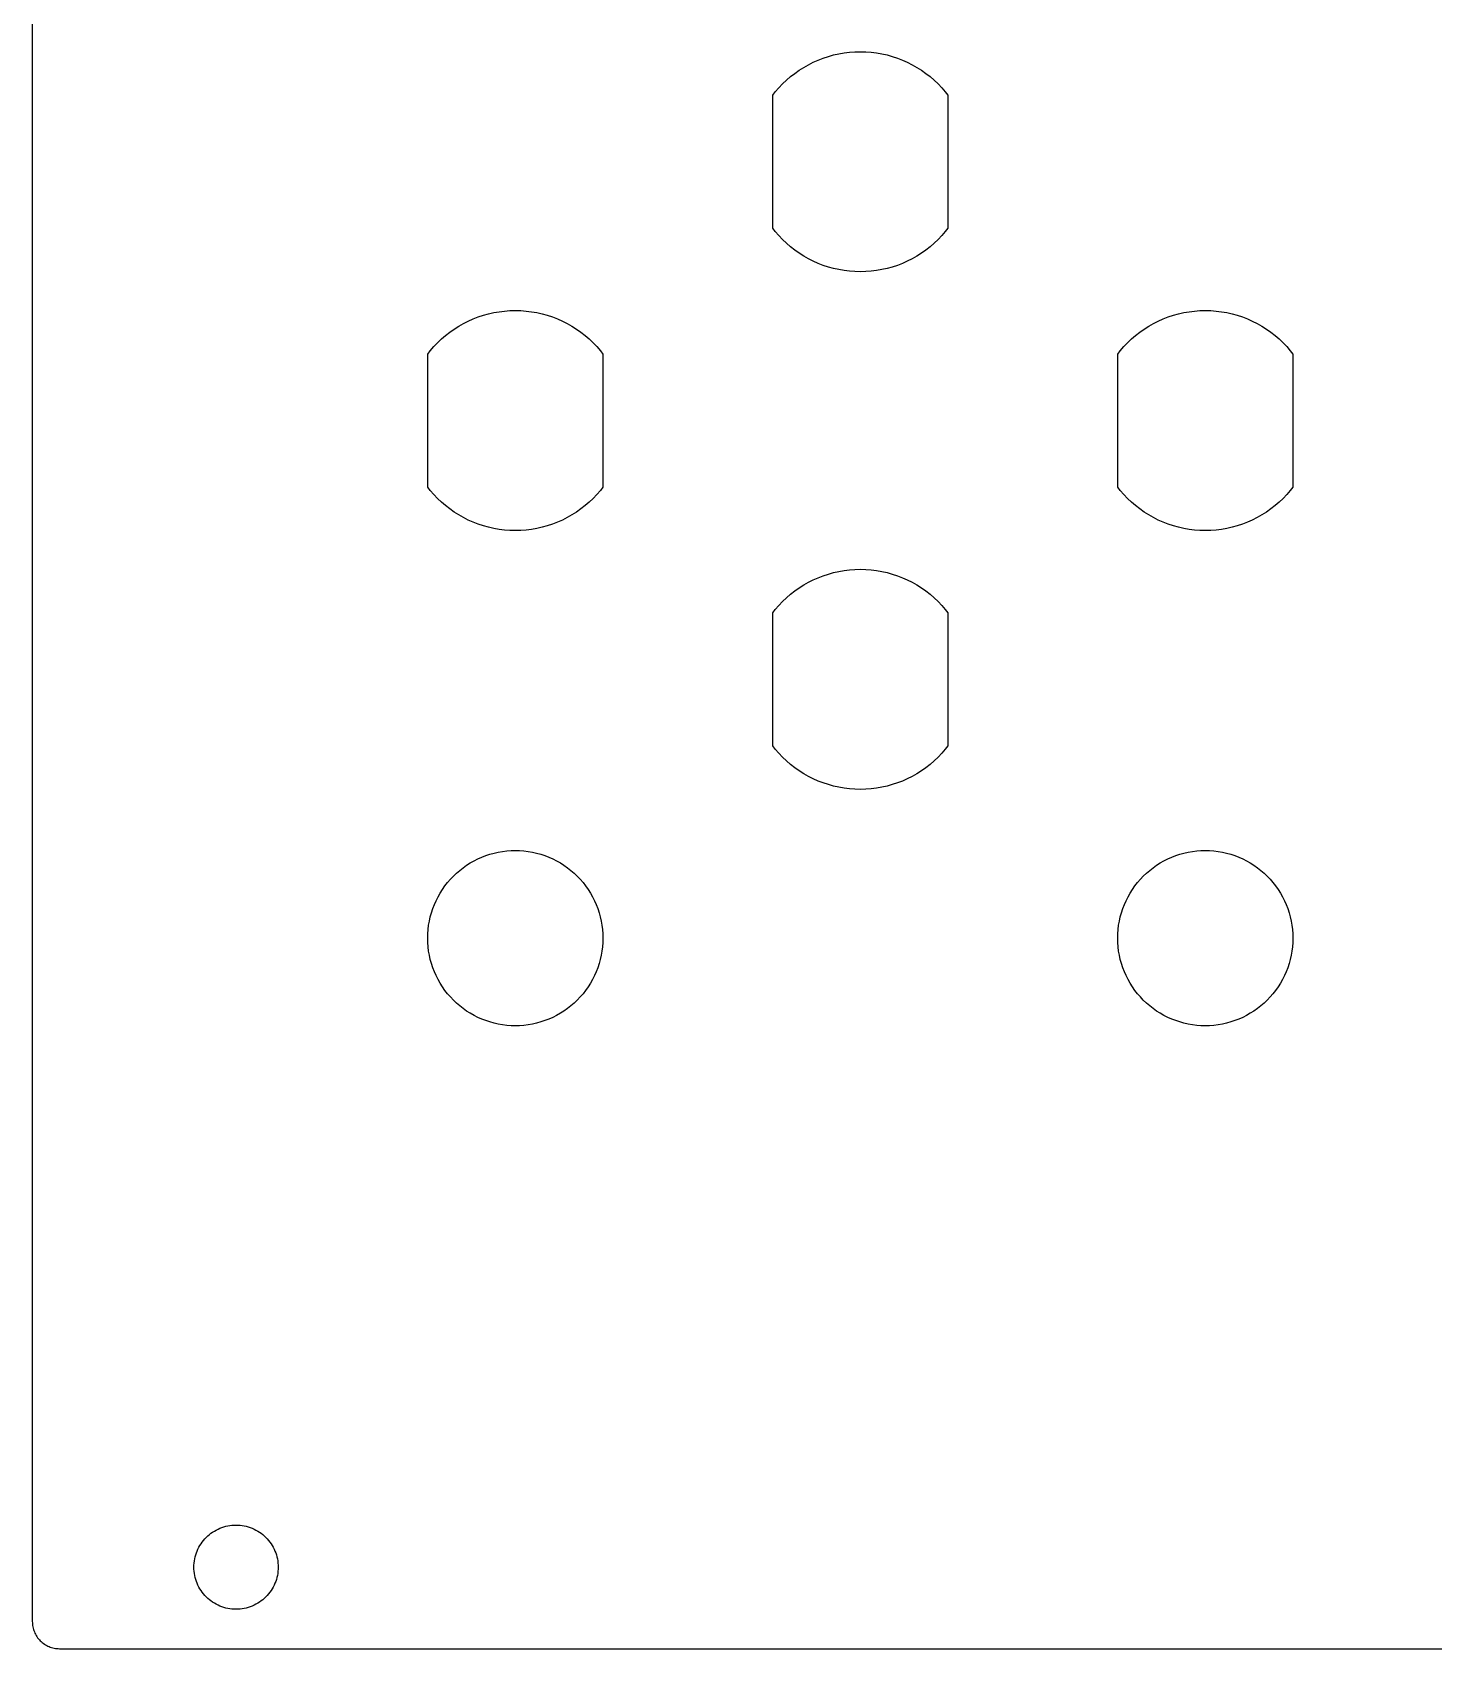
# Model space of a CAD drawing. Header units: metres. Extents: x 0 to 213, y 0 to 128.
# Drawn here: x 0 to 51.6, y 0 to 59.5 of the extents above; entities that cross this region are included whole.
import ezdxf

# ---------------------------------------------------------------- set-up
doc = ezdxf.new("R2010")
doc.units = ezdxf.units.M

msp = doc.modelspace()

# ---------------------------------------------------------------- linework, layer by layer
for p, q in [((0, 127.5), (0, 1)), ((28.5708, 58.2968), (28.7484, 58.3861)), ((28.7484, 58.3861), (28.9301, 58.4667)), ((28.9301, 58.4667), (29.1156, 58.5382)), ((29.1156, 58.5382), (29.3044, 58.6006)), ((29.3044, 58.6006), (29.4959, 58.6536)), ((29.4959, 58.6536), (29.6899, 58.6971)), ((29.6899, 58.6971), (29.8857, 58.7311)), ((29.8857, 58.7311), (30.083, 58.7555)), ((30.083, 58.7555), (30.2813, 58.7701)), ((30.2813, 58.7701), (30.48, 58.775)), ((30.48, 58.775), (30.6787, 58.7701)), ((30.6787, 58.7701), (30.877, 58.7555)), ((30.877, 58.7555), (31.0742, 58.7311)), ((31.0742, 58.7311), (31.2701, 58.6971)), ((31.2701, 58.6971), (31.4641, 58.6536)), ((31.4641, 58.6536), (31.6556, 58.6006)), ((31.6556, 58.6006), (31.8444, 58.5382)), ((31.8444, 58.5382), (32.0299, 58.4667)), ((32.0299, 58.4667), (32.2116, 58.3861)), ((32.2116, 58.3861), (32.3891, 58.2968)), ((27.6162, 57.5887), (27.7602, 57.7258)), ((27.7602, 57.7258), (27.9107, 57.8557)), ((27.9107, 57.8557), (28.0674, 57.978)), ((28.0674, 57.978), (28.2299, 58.0924)), ((28.2299, 58.0924), (28.3979, 58.1988)), ((28.3979, 58.1988), (28.5708, 58.2968)), ((32.3891, 58.2968), (32.5621, 58.1988)), ((32.5621, 58.1988), (32.73, 58.0924)), ((32.73, 58.0924), (32.8926, 57.978)), ((32.8926, 57.978), (33.0493, 57.8557)), ((33.0493, 57.8557), (33.1998, 57.7258)), ((33.1998, 57.7258), (33.3438, 57.5887)), ((27.255, 57.1734), (27.3493, 57.2943)), ((27.255, 52.2765), (27.255, 57.1734)), ((27.3493, 57.2943), (27.4792, 57.4448)), ((27.4792, 57.4448), (27.6162, 57.5887)), ((33.3438, 57.5887), (33.4808, 57.4448)), ((33.4808, 57.4448), (33.6107, 57.2943)), ((33.6107, 57.2943), (33.705, 57.1734)), ((33.705, 57.1734), (33.705, 52.2765)), ((27.3493, 52.1557), (27.255, 52.2765)), ((27.4792, 52.0052), (27.3493, 52.1557)), ((27.6162, 51.8612), (27.4792, 52.0052)), ((27.7602, 51.7241), (27.6162, 51.8612)), ((33.3438, 51.8612), (33.1998, 51.7241)), ((33.4808, 52.0052), (33.3438, 51.8612)), ((33.6107, 52.1557), (33.4808, 52.0052)), ((33.705, 52.2765), (33.6107, 52.1557)), ((27.9107, 51.5943), (27.7602, 51.7241)), ((28.0674, 51.472), (27.9107, 51.5943)), ((28.2299, 51.3575), (28.0674, 51.472)), ((28.3979, 51.2512), (28.2299, 51.3575)), ((28.5708, 51.1532), (28.3979, 51.2512)), ((32.5621, 51.2512), (32.3891, 51.1532)), ((32.73, 51.3575), (32.5621, 51.2512)), ((32.8926, 51.472), (32.73, 51.3575)), ((33.0493, 51.5943), (32.8926, 51.472)), ((33.1998, 51.7241), (33.0493, 51.5943)), ((28.7484, 51.0638), (28.5708, 51.1532)), ((28.9301, 50.9833), (28.7484, 51.0638)), ((29.1156, 50.9117), (28.9301, 50.9833)), ((29.3044, 50.8494), (29.1156, 50.9117)), ((29.4959, 50.7964), (29.3044, 50.8494)), ((29.6899, 50.7528), (29.4959, 50.7964)), ((29.8857, 50.7188), (29.6899, 50.7528)), ((30.083, 50.6945), (29.8857, 50.7188)), ((30.2813, 50.6799), (30.083, 50.6945)), ((30.48, 50.675), (30.2813, 50.6799)), ((30.6787, 50.6799), (30.48, 50.675)), ((30.877, 50.6945), (30.6787, 50.6799)), ((31.0742, 50.7188), (30.877, 50.6945)), ((31.2701, 50.7528), (31.0742, 50.7188)), ((31.4641, 50.7964), (31.2701, 50.7528)), ((31.6556, 50.8494), (31.4641, 50.7964)), ((31.8444, 50.9117), (31.6556, 50.8494)), ((32.0299, 50.9833), (31.8444, 50.9117)), ((32.2116, 51.0638), (32.0299, 50.9833)), ((32.3891, 51.1532), (32.2116, 51.0638)), ((15.8708, 48.7718), (16.0484, 48.8611)), ((16.0484, 48.8611), (16.2301, 48.9417)), ((16.2301, 48.9417), (16.4156, 49.0132)), ((16.4156, 49.0132), (16.6044, 49.0756)), ((16.6044, 49.0756), (16.7959, 49.1286)), ((16.7959, 49.1286), (16.9899, 49.1722)), ((16.9899, 49.1722), (17.1857, 49.2062)), ((17.1857, 49.2062), (17.383, 49.2305)), ((17.383, 49.2305), (17.5813, 49.2451)), ((17.5813, 49.2451), (17.78, 49.25)), ((17.78, 49.25), (17.9787, 49.2451)), ((17.9787, 49.2451), (18.177, 49.2305)), ((18.177, 49.2305), (18.3743, 49.2062)), ((18.3743, 49.2062), (18.5701, 49.1722)), ((18.5701, 49.1722), (18.7641, 49.1286)), ((18.7641, 49.1286), (18.9556, 49.0756)), ((18.9556, 49.0756), (19.1444, 49.0132)), ((19.1444, 49.0132), (19.3299, 48.9417)), ((19.3299, 48.9417), (19.5116, 48.8611)), ((19.5116, 48.8611), (19.6891, 48.7718)), ((41.2708, 48.7718), (41.4484, 48.8611)), ((41.4484, 48.8611), (41.6301, 48.9417)), ((41.6301, 48.9417), (41.8156, 49.0132)), ((41.8156, 49.0132), (42.0043, 49.0756)), ((42.0043, 49.0756), (42.1959, 49.1286)), ((42.1959, 49.1286), (42.3899, 49.1722)), ((42.3899, 49.1722), (42.5857, 49.2062)), ((42.5857, 49.2062), (42.783, 49.2305)), ((42.783, 49.2305), (42.9813, 49.2451)), ((42.9813, 49.2451), (43.18, 49.25)), ((43.18, 49.25), (43.3787, 49.2451)), ((43.3787, 49.2451), (43.577, 49.2305)), ((43.577, 49.2305), (43.7742, 49.2062)), ((43.7742, 49.2062), (43.9701, 49.1722)), ((43.9701, 49.1722), (44.164, 49.1286)), ((44.164, 49.1286), (44.3556, 49.0756)), ((44.3556, 49.0756), (44.5444, 49.0132)), ((44.5444, 49.0132), (44.7299, 48.9417)), ((44.7299, 48.9417), (44.9116, 48.8611)), ((44.9116, 48.8611), (45.0891, 48.7718)), ((14.9162, 48.0638), (15.0602, 48.2008)), ((15.0602, 48.2008), (15.2107, 48.3307)), ((15.2107, 48.3307), (15.3674, 48.453)), ((15.3674, 48.453), (15.53, 48.5674)), ((15.53, 48.5674), (15.6979, 48.6738)), ((15.6979, 48.6738), (15.8708, 48.7718)), ((19.6891, 48.7718), (19.8621, 48.6738)), ((19.8621, 48.6738), (20.03, 48.5674)), ((20.03, 48.5674), (20.1926, 48.453)), ((20.1926, 48.453), (20.3493, 48.3307)), ((20.3493, 48.3307), (20.4998, 48.2008)), ((20.4998, 48.2008), (20.6438, 48.0638)), ((40.3162, 48.0638), (40.4602, 48.2008)), ((40.4602, 48.2008), (40.6107, 48.3307)), ((40.6107, 48.3307), (40.7674, 48.453)), ((40.7674, 48.453), (40.9299, 48.5674)), ((40.9299, 48.5674), (41.0979, 48.6738)), ((41.0979, 48.6738), (41.2708, 48.7718)), ((45.0891, 48.7718), (45.2621, 48.6738)), ((45.2621, 48.6738), (45.43, 48.5674)), ((45.43, 48.5674), (45.5926, 48.453)), ((45.5926, 48.453), (45.7493, 48.3307)), ((45.7493, 48.3307), (45.8998, 48.2008)), ((45.8998, 48.2008), (46.0438, 48.0638)), ((14.555, 47.6484), (14.6493, 47.7693)), ((14.555, 42.7516), (14.555, 47.6484)), ((14.6493, 47.7693), (14.7792, 47.9198)), ((14.7792, 47.9198), (14.9162, 48.0638)), ((20.6438, 48.0638), (20.7808, 47.9198)), ((20.7808, 47.9198), (20.9107, 47.7693)), ((20.9107, 47.7693), (21.005, 47.6484)), ((21.005, 47.6484), (21.005, 42.7516)), ((39.955, 47.6484), (40.0493, 47.7693)), ((39.955, 42.7516), (39.955, 47.6484)), ((40.0493, 47.7693), (40.1792, 47.9198)), ((40.1792, 47.9198), (40.3162, 48.0638)), ((46.0438, 48.0638), (46.1808, 47.9198)), ((46.1808, 47.9198), (46.3107, 47.7693)), ((46.3107, 47.7693), (46.405, 47.6484)), ((46.405, 47.6484), (46.405, 42.7516)), ((14.6493, 42.6307), (14.555, 42.7516)), ((14.7792, 42.4802), (14.6493, 42.6307)), ((14.9162, 42.3362), (14.7792, 42.4802)), ((15.0602, 42.1992), (14.9162, 42.3362)), ((20.6438, 42.3362), (20.4998, 42.1992)), ((20.7808, 42.4802), (20.6438, 42.3362)), ((20.9107, 42.6307), (20.7808, 42.4802)), ((21.005, 42.7516), (20.9107, 42.6307)), ((40.0493, 42.6307), (39.955, 42.7516)), ((40.1792, 42.4802), (40.0493, 42.6307)), ((40.3162, 42.3362), (40.1792, 42.4802)), ((40.4602, 42.1992), (40.3162, 42.3362)), ((46.0438, 42.3362), (45.8998, 42.1992)), ((46.1808, 42.4802), (46.0438, 42.3362)), ((46.3107, 42.6307), (46.1808, 42.4802)), ((46.405, 42.7516), (46.3107, 42.6307)), ((15.2107, 42.0693), (15.0602, 42.1992)), ((15.3674, 41.947), (15.2107, 42.0693)), ((15.53, 41.8326), (15.3674, 41.947)), ((15.6979, 41.7262), (15.53, 41.8326)), ((15.8708, 41.6282), (15.6979, 41.7262)), ((19.8621, 41.7262), (19.6891, 41.6282)), ((20.03, 41.8326), (19.8621, 41.7262)), ((20.1926, 41.947), (20.03, 41.8326)), ((20.3493, 42.0693), (20.1926, 41.947)), ((20.4998, 42.1992), (20.3493, 42.0693)), ((40.6107, 42.0693), (40.4602, 42.1992)), ((40.7674, 41.947), (40.6107, 42.0693)), ((40.9299, 41.8326), (40.7674, 41.947)), ((41.0979, 41.7262), (40.9299, 41.8326)), ((41.2708, 41.6282), (41.0979, 41.7262)), ((45.2621, 41.7262), (45.0891, 41.6282)), ((45.43, 41.8326), (45.2621, 41.7262)), ((45.5926, 41.947), (45.43, 41.8326)), ((45.7493, 42.0693), (45.5926, 41.947)), ((45.8998, 42.1992), (45.7493, 42.0693)), ((16.0484, 41.5388), (15.8708, 41.6282)), ((16.2301, 41.4583), (16.0484, 41.5388)), ((16.4156, 41.3867), (16.2301, 41.4583)), ((16.6044, 41.3244), (16.4156, 41.3867)), ((16.7959, 41.2714), (16.6044, 41.3244)), ((16.9899, 41.2278), (16.7959, 41.2714)), ((17.1857, 41.1938), (16.9899, 41.2278)), ((17.383, 41.1695), (17.1857, 41.1938)), ((17.5813, 41.1549), (17.383, 41.1695)), ((17.78, 41.15), (17.5813, 41.1549)), ((17.9787, 41.1549), (17.78, 41.15)), ((18.177, 41.1695), (17.9787, 41.1549)), ((18.3743, 41.1938), (18.177, 41.1695)), ((18.5701, 41.2278), (18.3743, 41.1938)), ((18.7641, 41.2714), (18.5701, 41.2278)), ((18.9556, 41.3244), (18.7641, 41.2714)), ((19.1444, 41.3867), (18.9556, 41.3244)), ((19.3299, 41.4583), (19.1444, 41.3867)), ((19.5116, 41.5388), (19.3299, 41.4583)), ((19.6891, 41.6282), (19.5116, 41.5388)), ((41.4484, 41.5388), (41.2708, 41.6282)), ((41.6301, 41.4583), (41.4484, 41.5388)), ((41.8156, 41.3867), (41.6301, 41.4583)), ((42.0043, 41.3244), (41.8156, 41.3867)), ((42.1959, 41.2714), (42.0043, 41.3244)), ((42.3899, 41.2278), (42.1959, 41.2714)), ((42.5857, 41.1938), (42.3899, 41.2278)), ((42.783, 41.1695), (42.5857, 41.1938)), ((42.9813, 41.1549), (42.783, 41.1695)), ((43.18, 41.15), (42.9813, 41.1549)), ((43.3787, 41.1549), (43.18, 41.15)), ((43.577, 41.1695), (43.3787, 41.1549)), ((43.7742, 41.1938), (43.577, 41.1695)), ((43.9701, 41.2278), (43.7742, 41.1938)), ((44.164, 41.2714), (43.9701, 41.2278)), ((44.3556, 41.3244), (44.164, 41.2714)), ((44.5444, 41.3867), (44.3556, 41.3244)), ((44.7299, 41.4583), (44.5444, 41.3867)), ((44.9116, 41.5388), (44.7299, 41.4583)), ((45.0891, 41.6282), (44.9116, 41.5388)), ((28.5708, 39.2468), (28.7484, 39.3361)), ((28.7484, 39.3361), (28.9301, 39.4167)), ((28.9301, 39.4167), (29.1156, 39.4882)), ((29.1156, 39.4882), (29.3044, 39.5506)), ((29.3044, 39.5506), (29.4959, 39.6036)), ((29.4959, 39.6036), (29.6899, 39.6472)), ((29.6899, 39.6472), (29.8857, 39.6812)), ((29.8857, 39.6812), (30.083, 39.7055)), ((30.083, 39.7055), (30.2813, 39.7201)), ((30.2813, 39.7201), (30.48, 39.725)), ((30.48, 39.725), (30.6787, 39.7201)), ((30.6787, 39.7201), (30.877, 39.7055)), ((30.877, 39.7055), (31.0742, 39.6812)), ((31.0742, 39.6812), (31.2701, 39.6472)), ((31.2701, 39.6472), (31.4641, 39.6036)), ((31.4641, 39.6036), (31.6556, 39.5506)), ((31.6556, 39.5506), (31.8444, 39.4882)), ((31.8444, 39.4882), (32.0299, 39.4167)), ((32.0299, 39.4167), (32.2116, 39.3361)), ((32.2116, 39.3361), (32.3891, 39.2468)), ((27.6162, 38.5388), (27.7602, 38.6758)), ((27.7602, 38.6758), (27.9107, 38.8057)), ((27.9107, 38.8057), (28.0674, 38.928)), ((28.0674, 38.928), (28.2299, 39.0424)), ((28.2299, 39.0424), (28.3979, 39.1488)), ((28.3979, 39.1488), (28.5708, 39.2468)), ((32.3891, 39.2468), (32.5621, 39.1488)), ((32.5621, 39.1488), (32.73, 39.0424)), ((32.73, 39.0424), (32.8926, 38.928)), ((32.8926, 38.928), (33.0493, 38.8057)), ((33.0493, 38.8057), (33.1998, 38.6758)), ((33.1998, 38.6758), (33.3438, 38.5388)), ((27.255, 38.1234), (27.3493, 38.2443)), ((27.255, 33.2265), (27.255, 38.1234)), ((27.3493, 38.2443), (27.4792, 38.3948)), ((27.4792, 38.3948), (27.6162, 38.5388)), ((33.3438, 38.5388), (33.4808, 38.3948)), ((33.4808, 38.3948), (33.6107, 38.2443)), ((33.6107, 38.2443), (33.705, 38.1234)), ((33.705, 38.1234), (33.705, 33.2265)), ((27.3493, 33.1057), (27.255, 33.2265)), ((27.4792, 32.9552), (27.3493, 33.1057)), ((27.6162, 32.8112), (27.4792, 32.9552)), ((27.7602, 32.6741), (27.6162, 32.8112)), ((33.3438, 32.8112), (33.1998, 32.6741)), ((33.4808, 32.9552), (33.3438, 32.8112)), ((33.6107, 33.1057), (33.4808, 32.9552)), ((33.705, 33.2265), (33.6107, 33.1057)), ((27.9107, 32.5443), (27.7602, 32.6741)), ((28.0674, 32.422), (27.9107, 32.5443)), ((28.2299, 32.3075), (28.0674, 32.422)), ((28.3979, 32.2012), (28.2299, 32.3075)), ((28.5708, 32.1032), (28.3979, 32.2012)), ((32.5621, 32.2012), (32.3891, 32.1032)), ((32.73, 32.3075), (32.5621, 32.2012)), ((32.8926, 32.422), (32.73, 32.3075)), ((33.0493, 32.5443), (32.8926, 32.422)), ((33.1998, 32.6741), (33.0493, 32.5443)), ((28.7484, 32.0138), (28.5708, 32.1032)), ((28.9301, 31.9333), (28.7484, 32.0138)), ((29.1156, 31.8617), (28.9301, 31.9333)), ((29.3044, 31.7994), (29.1156, 31.8617)), ((29.4959, 31.7464), (29.3044, 31.7994)), ((29.6899, 31.7028), (29.4959, 31.7464)), ((29.8857, 31.6688), (29.6899, 31.7028)), ((30.083, 31.6445), (29.8857, 31.6688)), ((30.2813, 31.6299), (30.083, 31.6445)), ((30.48, 31.625), (30.2813, 31.6299)), ((30.6787, 31.6299), (30.48, 31.625)), ((30.877, 31.6445), (30.6787, 31.6299)), ((31.0742, 31.6688), (30.877, 31.6445)), ((31.2701, 31.7028), (31.0742, 31.6688)), ((31.4641, 31.7464), (31.2701, 31.7028)), ((31.6556, 31.7994), (31.4641, 31.7464)), ((31.8444, 31.8617), (31.6556, 31.7994)), ((32.0299, 31.9333), (31.8444, 31.8617)), ((32.2116, 32.0138), (32.0299, 31.9333)), ((32.3891, 32.1032), (32.2116, 32.0138)), ((16.5459, 29.1295), (16.6935, 29.1865)), ((16.6935, 29.1865), (16.8438, 29.2361)), ((16.8438, 29.2361), (16.9964, 29.2783)), ((16.9964, 29.2783), (17.1508, 29.313)), ((17.1508, 29.313), (17.3068, 29.3401)), ((17.3068, 29.3401), (17.4639, 29.3595)), ((17.4639, 29.3595), (17.6218, 29.3711)), ((17.6218, 29.3711), (17.78, 29.375)), ((17.78, 29.375), (17.9382, 29.3711)), ((17.9382, 29.3711), (18.0961, 29.3595)), ((18.0961, 29.3595), (18.2532, 29.3401)), ((18.2532, 29.3401), (18.4092, 29.313)), ((18.4092, 29.313), (18.5636, 29.2783)), ((18.5636, 29.2783), (18.7162, 29.2361)), ((18.7162, 29.2361), (18.8665, 29.1865)), ((18.8665, 29.1865), (19.0141, 29.1295)), ((41.9458, 29.1295), (42.0935, 29.1865)), ((42.0935, 29.1865), (42.2438, 29.2361)), ((42.2438, 29.2361), (42.3964, 29.2783)), ((42.3964, 29.2783), (42.5508, 29.313)), ((42.5508, 29.313), (42.7068, 29.3401)), ((42.7068, 29.3401), (42.8639, 29.3595)), ((42.8639, 29.3595), (43.0217, 29.3711)), ((43.0217, 29.3711), (43.18, 29.375)), ((43.18, 29.375), (43.3382, 29.3711)), ((43.3382, 29.3711), (43.4961, 29.3595)), ((43.4961, 29.3595), (43.6532, 29.3401)), ((43.6532, 29.3401), (43.8092, 29.313)), ((43.8092, 29.313), (43.9636, 29.2783)), ((43.9636, 29.2783), (44.1162, 29.2361)), ((44.1162, 29.2361), (44.2665, 29.1865)), ((44.2665, 29.1865), (44.4141, 29.1295)), ((15.6142, 28.5396), (15.7341, 28.6429)), ((15.7341, 28.6429), (15.8589, 28.7403)), ((15.8589, 28.7403), (15.9883, 28.8315)), ((15.9883, 28.8315), (16.122, 28.9162)), ((16.122, 28.9162), (16.2598, 28.9942)), ((16.2598, 28.9942), (16.4011, 29.0654)), ((16.4011, 29.0654), (16.5459, 29.1295)), ((19.0141, 29.1295), (19.1589, 29.0654)), ((19.1589, 29.0654), (19.3002, 28.9942)), ((19.3002, 28.9942), (19.438, 28.9162)), ((19.438, 28.9162), (19.5717, 28.8315)), ((19.5717, 28.8315), (19.7011, 28.7403)), ((19.7011, 28.7403), (19.8259, 28.6429)), ((19.8259, 28.6429), (19.9458, 28.5396)), ((41.0142, 28.5396), (41.1341, 28.6429)), ((41.1341, 28.6429), (41.2589, 28.7403)), ((41.2589, 28.7403), (41.3883, 28.8315)), ((41.3883, 28.8315), (41.522, 28.9162)), ((41.522, 28.9162), (41.6597, 28.9942)), ((41.6597, 28.9942), (41.8011, 29.0654)), ((41.8011, 29.0654), (41.9458, 29.1295)), ((44.4141, 29.1295), (44.5589, 29.0654)), ((44.5589, 29.0654), (44.7002, 28.9942)), ((44.7002, 28.9942), (44.838, 28.9162)), ((44.838, 28.9162), (44.9717, 28.8315)), ((44.9717, 28.8315), (45.1011, 28.7403)), ((45.1011, 28.7403), (45.2259, 28.6429)), ((45.2259, 28.6429), (45.3458, 28.5396)), ((15.0985, 27.9417), (15.1897, 28.0711)), ((15.1897, 28.0711), (15.287, 28.1959)), ((15.287, 28.1959), (15.3904, 28.3158)), ((15.3904, 28.3158), (15.4996, 28.4304)), ((15.4996, 28.4304), (15.6142, 28.5396)), ((19.9458, 28.5396), (20.0604, 28.4304)), ((20.0604, 28.4304), (20.1696, 28.3158)), ((20.1696, 28.3158), (20.2729, 28.1959)), ((20.2729, 28.1959), (20.3703, 28.0711)), ((20.3703, 28.0711), (20.4615, 27.9417)), ((40.4985, 27.9417), (40.5896, 28.0711)), ((40.5896, 28.0711), (40.687, 28.1959)), ((40.687, 28.1959), (40.7904, 28.3158)), ((40.7904, 28.3158), (40.8996, 28.4304)), ((40.8996, 28.4304), (41.0142, 28.5396)), ((45.3458, 28.5396), (45.4604, 28.4304)), ((45.4604, 28.4304), (45.5696, 28.3158)), ((45.5696, 28.3158), (45.6729, 28.1959)), ((45.6729, 28.1959), (45.7703, 28.0711)), ((45.7703, 28.0711), (45.8615, 27.9417)), ((14.7435, 27.2365), (14.8005, 27.3841)), ((14.8005, 27.3841), (14.8646, 27.5289)), ((14.8646, 27.5289), (14.9358, 27.6702)), ((14.9358, 27.6702), (15.0138, 27.808)), ((15.0138, 27.808), (15.0985, 27.9417)), ((20.4615, 27.9417), (20.5462, 27.808)), ((20.5462, 27.808), (20.6242, 27.6702)), ((20.6242, 27.6702), (20.6954, 27.5289)), ((20.6954, 27.5289), (20.7595, 27.3841)), ((20.7595, 27.3841), (20.8165, 27.2365)), ((40.1435, 27.2365), (40.2005, 27.3841)), ((40.2005, 27.3841), (40.2646, 27.5289)), ((40.2646, 27.5289), (40.3358, 27.6702)), ((40.3358, 27.6702), (40.4138, 27.808)), ((40.4138, 27.808), (40.4985, 27.9417)), ((45.8615, 27.9417), (45.9462, 27.808)), ((45.9462, 27.808), (46.0242, 27.6702)), ((46.0242, 27.6702), (46.0954, 27.5289)), ((46.0954, 27.5289), (46.1595, 27.3841)), ((46.1595, 27.3841), (46.2165, 27.2365)), ((14.5899, 26.6232), (14.617, 26.7792)), ((14.617, 26.7792), (14.6517, 26.9336)), ((14.6517, 26.9336), (14.6939, 27.0862)), ((14.6939, 27.0862), (14.7435, 27.2365)), ((20.8165, 27.2365), (20.8661, 27.0862)), ((20.8661, 27.0862), (20.9083, 26.9336)), ((20.9083, 26.9336), (20.943, 26.7792)), ((20.943, 26.7792), (20.9701, 26.6232)), ((39.9899, 26.6232), (40.017, 26.7792)), ((40.017, 26.7792), (40.0516, 26.9336)), ((40.0516, 26.9336), (40.0939, 27.0862)), ((40.0939, 27.0862), (40.1435, 27.2365)), ((46.2165, 27.2365), (46.2661, 27.0862)), ((46.2661, 27.0862), (46.3083, 26.9336)), ((46.3083, 26.9336), (46.343, 26.7792)), ((46.343, 26.7792), (46.3701, 26.6232)), ((14.555, 26.15), (14.5589, 26.3082)), ((14.5589, 26.3082), (14.5705, 26.4661)), ((14.5705, 26.4661), (14.5899, 26.6232)), ((20.9701, 26.6232), (20.9895, 26.4661)), ((20.9895, 26.4661), (21.0011, 26.3082)), ((21.0011, 26.3082), (21.005, 26.15)), ((39.955, 26.15), (39.9589, 26.3082)), ((39.9589, 26.3082), (39.9705, 26.4661)), ((39.9705, 26.4661), (39.9899, 26.6232)), ((46.3701, 26.6232), (46.3895, 26.4661)), ((46.3895, 26.4661), (46.4011, 26.3082)), ((46.4011, 26.3082), (46.405, 26.15)), ((14.5589, 25.9918), (14.555, 26.15)), ((14.5705, 25.8339), (14.5589, 25.9918)), ((14.5899, 25.6768), (14.5705, 25.8339)), ((14.617, 25.5208), (14.5899, 25.6768)), ((20.9701, 25.6768), (20.943, 25.5208)), ((20.9895, 25.8339), (20.9701, 25.6768)), ((21.0011, 25.9918), (20.9895, 25.8339)), ((21.005, 26.15), (21.0011, 25.9918)), ((39.9589, 25.9918), (39.955, 26.15)), ((39.9705, 25.8339), (39.9589, 25.9918)), ((39.9899, 25.6768), (39.9705, 25.8339)), ((40.017, 25.5208), (39.9899, 25.6768)), ((46.3701, 25.6768), (46.343, 25.5208)), ((46.3895, 25.8339), (46.3701, 25.6768)), ((46.4011, 25.9918), (46.3895, 25.8339)), ((46.405, 26.15), (46.4011, 25.9918)), ((14.6517, 25.3664), (14.617, 25.5208)), ((14.6939, 25.2138), (14.6517, 25.3664)), ((14.7435, 25.0635), (14.6939, 25.2138)), ((14.8005, 24.9158), (14.7435, 25.0635)), ((20.8165, 25.0635), (20.7595, 24.9158)), ((20.8661, 25.2138), (20.8165, 25.0635)), ((20.9083, 25.3664), (20.8661, 25.2138)), ((20.943, 25.5208), (20.9083, 25.3664)), ((40.0516, 25.3664), (40.017, 25.5208)), ((40.0939, 25.2138), (40.0516, 25.3664)), ((40.1435, 25.0635), (40.0939, 25.2138)), ((40.2005, 24.9158), (40.1435, 25.0635)), ((46.2165, 25.0635), (46.1595, 24.9158)), ((46.2661, 25.2138), (46.2165, 25.0635)), ((46.3083, 25.3664), (46.2661, 25.2138)), ((46.343, 25.5208), (46.3083, 25.3664)), ((14.8646, 24.7711), (14.8005, 24.9158)), ((14.9358, 24.6297), (14.8646, 24.7711)), ((15.0138, 24.492), (14.9358, 24.6297)), ((15.0985, 24.3583), (15.0138, 24.492)), ((20.5462, 24.492), (20.4615, 24.3583)), ((20.6242, 24.6297), (20.5462, 24.492)), ((20.6954, 24.7711), (20.6242, 24.6297)), ((20.7595, 24.9158), (20.6954, 24.7711)), ((40.2646, 24.7711), (40.2005, 24.9158)), ((40.3358, 24.6297), (40.2646, 24.7711)), ((40.4138, 24.492), (40.3358, 24.6297)), ((40.4985, 24.3583), (40.4138, 24.492)), ((45.9462, 24.492), (45.8615, 24.3583)), ((46.0242, 24.6297), (45.9462, 24.492)), ((46.0954, 24.7711), (46.0242, 24.6297)), ((46.1595, 24.9158), (46.0954, 24.7711)), ((15.1897, 24.2289), (15.0985, 24.3583)), ((15.287, 24.1041), (15.1897, 24.2289)), ((15.3904, 23.9842), (15.287, 24.1041)), ((15.4996, 23.8696), (15.3904, 23.9842)), ((15.6142, 23.7604), (15.4996, 23.8696)), ((20.0604, 23.8696), (19.9458, 23.7604)), ((20.1696, 23.9842), (20.0604, 23.8696)), ((20.2729, 24.1041), (20.1696, 23.9842)), ((20.3703, 24.2289), (20.2729, 24.1041)), ((20.4615, 24.3583), (20.3703, 24.2289)), ((40.5896, 24.2289), (40.4985, 24.3583)), ((40.687, 24.1041), (40.5896, 24.2289)), ((40.7904, 23.9842), (40.687, 24.1041)), ((40.8996, 23.8696), (40.7904, 23.9842)), ((41.0142, 23.7604), (40.8996, 23.8696)), ((45.4604, 23.8696), (45.3458, 23.7604)), ((45.5696, 23.9842), (45.4604, 23.8696)), ((45.6729, 24.1041), (45.5696, 23.9842)), ((45.7703, 24.2289), (45.6729, 24.1041)), ((45.8615, 24.3583), (45.7703, 24.2289)), ((15.7341, 23.657), (15.6142, 23.7604)), ((15.8589, 23.5597), (15.7341, 23.657)), ((15.9883, 23.4685), (15.8589, 23.5597)), ((16.122, 23.3838), (15.9883, 23.4685)), ((16.2598, 23.3058), (16.122, 23.3838)), ((16.4011, 23.2346), (16.2598, 23.3058)), ((16.5459, 23.1705), (16.4011, 23.2346)), ((19.1589, 23.2346), (19.0141, 23.1705)), ((19.3002, 23.3058), (19.1589, 23.2346)), ((19.438, 23.3838), (19.3002, 23.3058)), ((19.5717, 23.4685), (19.438, 23.3838)), ((19.7011, 23.5597), (19.5717, 23.4685)), ((19.8259, 23.657), (19.7011, 23.5597)), ((19.9458, 23.7604), (19.8259, 23.657)), ((41.1341, 23.657), (41.0142, 23.7604)), ((41.2589, 23.5597), (41.1341, 23.657)), ((41.3883, 23.4685), (41.2589, 23.5597)), ((41.522, 23.3838), (41.3883, 23.4685)), ((41.6597, 23.3058), (41.522, 23.3838)), ((41.8011, 23.2346), (41.6597, 23.3058)), ((41.9458, 23.1705), (41.8011, 23.2346)), ((44.5589, 23.2346), (44.4141, 23.1705)), ((44.7002, 23.3058), (44.5589, 23.2346)), ((44.838, 23.3838), (44.7002, 23.3058)), ((44.9717, 23.4685), (44.838, 23.3838)), ((45.1011, 23.5597), (44.9717, 23.4685)), ((45.2259, 23.657), (45.1011, 23.5597)), ((45.3458, 23.7604), (45.2259, 23.657)), ((16.6935, 23.1135), (16.5459, 23.1705)), ((16.8438, 23.0639), (16.6935, 23.1135)), ((16.9964, 23.0217), (16.8438, 23.0639)), ((17.1508, 22.987), (16.9964, 23.0217)), ((17.3068, 22.9599), (17.1508, 22.987)), ((17.4639, 22.9405), (17.3068, 22.9599)), ((17.6218, 22.9289), (17.4639, 22.9405)), ((17.78, 22.925), (17.6218, 22.9289)), ((17.9382, 22.9289), (17.78, 22.925)), ((18.0961, 22.9405), (17.9382, 22.9289)), ((18.2532, 22.9599), (18.0961, 22.9405)), ((18.4092, 22.987), (18.2532, 22.9599)), ((18.5636, 23.0217), (18.4092, 22.987)), ((18.7162, 23.0639), (18.5636, 23.0217)), ((18.8665, 23.1135), (18.7162, 23.0639)), ((19.0141, 23.1705), (18.8665, 23.1135)), ((42.0935, 23.1135), (41.9458, 23.1705)), ((42.2438, 23.0639), (42.0935, 23.1135)), ((42.3964, 23.0217), (42.2438, 23.0639)), ((42.5508, 22.987), (42.3964, 23.0217)), ((42.7068, 22.9599), (42.5508, 22.987)), ((42.8639, 22.9405), (42.7068, 22.9599)), ((43.0217, 22.9289), (42.8639, 22.9405)), ((43.18, 22.925), (43.0217, 22.9289)), ((43.3382, 22.9289), (43.18, 22.925)), ((43.4961, 22.9405), (43.3382, 22.9289)), ((43.6532, 22.9599), (43.4961, 22.9405)), ((43.8092, 22.987), (43.6532, 22.9599)), ((43.9636, 23.0217), (43.8092, 22.987)), ((44.1162, 23.0639), (43.9636, 23.0217)), ((44.2665, 23.1135), (44.1162, 23.0639)), ((44.4141, 23.1705), (44.2665, 23.1135)), ((6.45909, 4.14848), (6.51669, 4.19818)), ((6.51669, 4.19818), (6.57666, 4.24498)), ((6.57666, 4.24498), (6.63887, 4.28879)), ((6.63887, 4.28879), (6.70314, 4.32948)), ((6.70314, 4.32948), (6.76933, 4.36699)), ((6.76933, 4.36699), (6.8373, 4.40118)), ((6.8373, 4.40118), (6.90685, 4.43202)), ((6.90685, 4.43202), (6.97781, 4.4594)), ((6.97781, 4.4594), (7.05006, 4.48326)), ((7.05006, 4.48326), (7.12338, 4.50356)), ((7.12338, 4.50356), (7.19762, 4.52022)), ((7.19762, 4.52022), (7.27257, 4.53323)), ((7.27257, 4.53323), (7.34807, 4.54254)), ((7.34807, 4.54254), (7.42395, 4.54814)), ((7.42395, 4.54814), (7.5, 4.55)), ((7.5, 4.55), (7.57605, 4.54814)), ((7.57605, 4.54814), (7.65193, 4.54254)), ((7.65193, 4.54254), (7.72743, 4.53323)), ((7.72743, 4.53323), (7.80238, 4.52022)), ((7.80238, 4.52022), (7.87662, 4.50356)), ((7.87662, 4.50356), (7.94994, 4.48326)), ((7.94994, 4.48326), (8.02219, 4.4594)), ((8.02219, 4.4594), (8.09315, 4.43202)), ((8.09315, 4.43202), (8.1627, 4.40118)), ((8.1627, 4.40118), (8.23067, 4.36699)), ((8.23067, 4.36699), (8.29686, 4.32948)), ((8.29686, 4.32948), (8.36113, 4.28879)), ((8.36113, 4.28879), (8.42334, 4.24498)), ((8.42334, 4.24498), (8.48331, 4.19818)), ((8.48331, 4.19818), (8.54092, 4.14848)), ((6.0406, 3.52219), (6.06799, 3.59317)), ((6.06799, 3.59317), (6.09882, 3.66272)), ((6.09882, 3.66272), (6.13303, 3.73067)), ((6.13303, 3.73067), (6.17052, 3.79686)), ((6.17052, 3.79686), (6.21123, 3.86115)), ((6.21123, 3.86115), (6.25504, 3.92334)), ((6.25504, 3.92334), (6.30183, 3.98332)), ((6.30183, 3.98332), (6.35153, 4.04092)), ((6.35153, 4.04092), (6.40399, 4.09602)), ((6.40399, 4.09602), (6.45909, 4.14848)), ((8.54092, 4.14848), (8.59601, 4.09602)), ((8.59601, 4.09602), (8.64847, 4.04092)), ((8.64847, 4.04092), (8.69817, 3.98332)), ((8.69817, 3.98332), (8.74496, 3.92334)), ((8.74496, 3.92334), (8.78877, 3.86115)), ((8.78877, 3.86115), (8.82948, 3.79686)), ((8.82948, 3.79686), (8.86697, 3.73067)), ((8.86697, 3.73067), (8.90118, 3.66272)), ((8.90118, 3.66272), (8.93201, 3.59317)), ((8.93201, 3.59317), (8.9594, 3.52219)), ((5.95, 3), (5.95187, 3.07607)), ((5.95187, 2.92395), (5.95, 3)), ((5.95187, 3.07607), (5.95746, 3.15193)), ((5.95746, 3.15193), (5.96678, 3.22743)), ((5.96678, 3.22743), (5.97978, 3.3024)), ((5.97978, 3.3024), (5.99644, 3.37663)), ((5.99644, 3.37663), (6.01674, 3.44995)), ((6.01674, 3.44995), (6.0406, 3.52219)), ((8.9594, 3.52219), (8.98326, 3.44995)), ((8.98326, 3.44995), (9.00356, 3.37663)), ((9.00356, 3.37663), (9.02022, 3.3024)), ((9.02022, 3.3024), (9.03322, 3.22743)), ((9.03322, 3.22743), (9.04254, 3.15193)), ((9.04254, 3.15193), (9.04813, 3.07607)), ((9.04813, 3.07607), (9.05, 3)), ((9.05, 3), (9.04813, 2.92395)), ((5.95746, 2.84808), (5.95187, 2.92395)), ((5.96678, 2.77258), (5.95746, 2.84808)), ((5.97978, 2.69762), (5.96678, 2.77258)), ((5.99644, 2.62338), (5.97978, 2.69762)), ((6.01674, 2.55006), (5.99644, 2.62338)), ((6.0406, 2.47783), (6.01674, 2.55006)), ((6.06799, 2.40685), (6.0406, 2.47783)), ((6.09882, 2.3373), (6.06799, 2.40685)), ((8.93201, 2.40685), (8.90118, 2.3373)), ((8.9594, 2.47783), (8.93201, 2.40685)), ((8.98326, 2.55006), (8.9594, 2.47783)), ((9.00356, 2.62338), (8.98326, 2.55006)), ((9.02022, 2.69762), (9.00356, 2.62338)), ((9.03322, 2.77258), (9.02022, 2.69762)), ((9.04254, 2.84808), (9.03322, 2.77258)), ((9.04813, 2.92395), (9.04254, 2.84808)), ((6.13303, 2.26935), (6.09882, 2.3373)), ((6.17052, 2.20316), (6.13303, 2.26935)), ((6.21123, 2.13887), (6.17052, 2.20316)), ((6.25504, 2.07668), (6.21123, 2.13887)), ((6.30183, 2.01669), (6.25504, 2.07668)), ((6.35153, 1.95909), (6.30183, 2.01669)), ((6.40399, 1.90399), (6.35153, 1.95909)), ((6.45909, 1.85153), (6.40399, 1.90399)), ((6.51669, 1.80183), (6.45909, 1.85153)), ((6.57666, 1.75504), (6.51669, 1.80183)), ((8.48331, 1.80183), (8.42334, 1.75504)), ((8.54092, 1.85153), (8.48331, 1.80183)), ((8.59601, 1.90399), (8.54092, 1.85153)), ((8.64847, 1.95909), (8.59601, 1.90399)), ((8.69817, 2.01669), (8.64847, 1.95909)), ((8.74496, 2.07668), (8.69817, 2.01669)), ((8.78877, 2.13887), (8.74496, 2.07668)), ((8.82948, 2.20316), (8.78877, 2.13887)), ((8.86697, 2.26935), (8.82948, 2.20316)), ((8.90118, 2.3373), (8.86697, 2.26935)), ((6.63887, 1.71123), (6.57666, 1.75504)), ((6.70314, 1.67053), (6.63887, 1.71123)), ((6.76933, 1.63303), (6.70314, 1.67053)), ((6.8373, 1.59883), (6.76933, 1.63303)), ((6.90685, 1.56799), (6.8373, 1.59883)), ((6.97781, 1.54062), (6.90685, 1.56799)), ((7.05006, 1.51675), (6.97781, 1.54062)), ((7.12338, 1.49646), (7.05006, 1.51675)), ((7.19762, 1.4798), (7.12338, 1.49646)), ((7.27257, 1.46678), (7.19762, 1.4798)), ((7.34807, 1.45747), (7.27257, 1.46678)), ((7.42395, 1.45187), (7.34807, 1.45747)), ((7.5, 1.45001), (7.42395, 1.45187)), ((7.57605, 1.45187), (7.5, 1.45001)), ((7.65193, 1.45747), (7.57605, 1.45187)), ((7.72743, 1.46678), (7.65193, 1.45747)), ((7.80238, 1.4798), (7.72743, 1.46678)), ((7.87662, 1.49646), (7.80238, 1.4798)), ((7.94994, 1.51675), (7.87662, 1.49646)), ((8.02219, 1.54062), (7.94994, 1.51675)), ((8.09315, 1.56799), (8.02219, 1.54062)), ((8.1627, 1.59883), (8.09315, 1.56799)), ((8.23067, 1.63303), (8.1627, 1.59883)), ((8.29686, 1.67053), (8.23067, 1.63303)), ((8.36113, 1.71123), (8.29686, 1.67053)), ((8.42334, 1.75504), (8.36113, 1.71123)), ((0, 1), (0.00119, 0.95093)), ((0.00119, 0.95093), (0.00481, 0.90198)), ((0.00481, 0.90198), (0.01082, 0.85326)), ((0.01082, 0.85326), (0.01921, 0.8049)), ((0.01921, 0.8049), (0.02997, 0.75702)), ((0.02997, 0.75702), (0.04304, 0.7097)), ((0.04304, 0.7097), (0.05844, 0.6631)), ((0.05844, 0.6631), (0.07611, 0.61731)), ((0.07611, 0.61731), (0.09601, 0.57243)), ((0.09601, 0.57243), (0.11807, 0.5286)), ((0.11807, 0.5286), (0.14226, 0.48589)), ((0.14226, 0.48589), (0.16852, 0.44443)), ((0.16852, 0.44443), (0.19678, 0.4043)), ((0.19678, 0.4043), (0.22697, 0.3656)), ((0.22697, 0.3656), (0.25905, 0.32843)), ((0.25905, 0.32843), (0.29289, 0.29289)), ((0.29289, 0.29289), (0.32843, 0.25905)), ((0.32843, 0.25905), (0.3656, 0.22697)), ((0.3656, 0.22697), (0.4043, 0.19678)), ((0.4043, 0.19678), (0.44443, 0.16852)), ((0.44443, 0.16852), (0.48589, 0.14226)), ((0.48589, 0.14226), (0.5286, 0.11807)), ((0.5286, 0.11807), (0.57243, 0.09601)), ((0.57243, 0.09601), (0.61731, 0.07611)), ((0.61731, 0.07611), (0.6631, 0.05844)), ((0.6631, 0.05844), (0.7097, 0.04304)), ((0.7097, 0.04304), (0.75702, 0.02997)), ((0.75702, 0.02997), (0.8049, 0.01921)), ((0.8049, 0.01921), (0.85326, 0.01082)), ((0.85326, 0.01082), (0.90198, 0.00481)), ((0.90198, 0.00481), (0.95093, 0.00119)), ((0.95093, 0.00119), (1, 0)), ((1, 0), (212.36, 0))]:
    msp.add_line(p, q)

doc.saveas('drawing.dxf')
